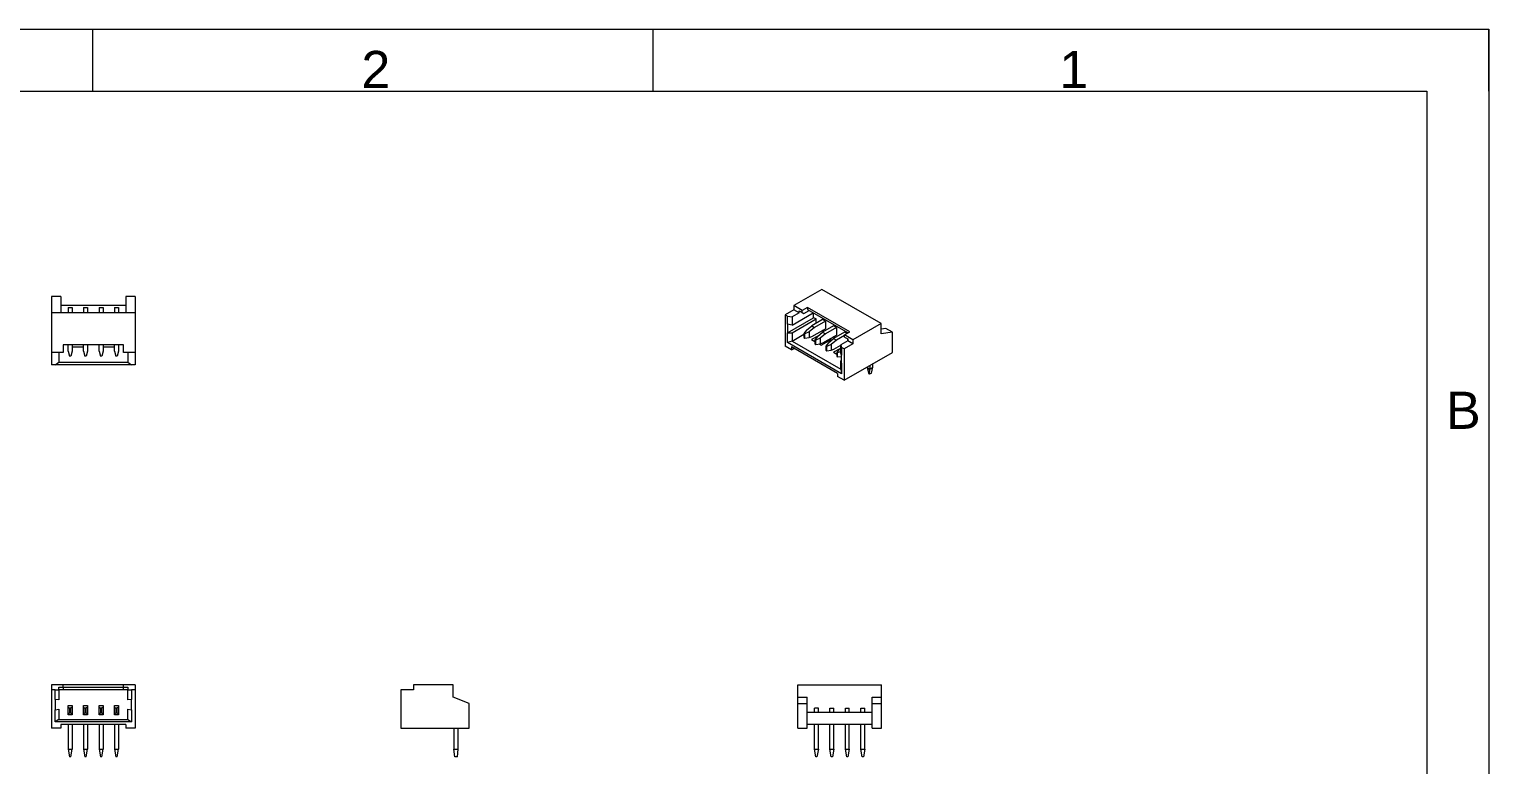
# Model space of a CAD drawing. Header units: millimetres. Extents: x 0 to 180, y 0 to 120.
# Drawn here: x 62.3 to 180, y 60.7 to 120 of the extents above; entities that cross this region are included whole.
import ezdxf

# ---------------------------------------------------------------- set-up
doc = ezdxf.new("R2010")
doc.units = ezdxf.units.MM
doc.layers.add('1', color=7, linetype='Continuous', true_color=0xffffff)
doc.layers.add('256', color=7, linetype='Continuous', true_color=0xffffff)
doc.styles.add('Arial monospaced for SAP', font='Arial monospaced for SAP')

msp = doc.modelspace()

# ---------------------------------------------------------------- linework, layer by layer
at = {"layer": '1', "color": 7, "linetype": 'Continuous', "lineweight": 13}
for p, q in [((126.196555, 99.004847), (123.933813, 97.698452)), ((130.969525, 96.249171), (126.196555, 99.004847)), ((64.052727, 98.427727), (64.052727, 97.127727)), ((64.802727, 98.427727), (64.052727, 98.427727)), ((64.802727, 98.427727), (64.802727, 97.127727)), ((70.052727, 98.427727), (70.052727, 97.127727)), ((70.802727, 98.427727), (70.052727, 98.427727)), ((70.802727, 98.427727), (70.802727, 97.127727)), ((70.802727, 97.127727), (64.052727, 97.127727)), ((64.052727, 97.127727), (64.052727, 93.927727)), ((64.802727, 97.727727), (70.052727, 97.727727)), ((65.392727, 97.546057), (65.392727, 97.127727)), ((65.392727, 97.546057), (65.712727, 97.546057)), ((65.712727, 97.546057), (65.712727, 97.127727)), ((66.642727, 97.546057), (66.642727, 97.127727)), ((66.642727, 97.546057), (66.962727, 97.546057)), ((66.962727, 97.546057), (66.962727, 97.127727)), ((67.892727, 97.546057), (67.892727, 97.127727)), ((67.892727, 97.546057), (68.212727, 97.546057)), ((68.212727, 97.546057), (68.212727, 97.127727)), ((69.142727, 97.546057), (69.142727, 97.127727)), ((69.142727, 97.546057), (69.462727, 97.546057)), ((69.462727, 97.546057), (69.462727, 97.127727)), ((70.802727, 97.127727), (70.802727, 93.927727)), ((123.933813, 97.371854), (123.226706, 96.963605)), ((123.438838, 96.841131), (123.226706, 96.963605)), ((123.226706, 96.963605), (123.226706, 94.432466)), ((123.438838, 96.841131), (123.792391, 96.800306)), ((123.438838, 96.208346), (123.438838, 96.841131)), ((123.438838, 95.514324), (125.524803, 96.718656)), ((124.358077, 97.126905), (123.792391, 96.800306)), ((123.792391, 96.126696), (125.507114, 97.116692)), ((123.792391, 96.800306), (123.792391, 96.126696)), ((123.792391, 95.514324), (125.736935, 96.637007)), ((124.605564, 97.310616), (123.933813, 97.698452)), ((123.933813, 97.698452), (123.933813, 97.371854)), ((124.358077, 97.126905), (123.933813, 97.371854)), ((124.358077, 97.290204), (124.605564, 97.147317)), ((124.358077, 97.126905), (124.358077, 97.290204)), ((125.029828, 97.555565), (124.605564, 97.310616)), ((124.605564, 97.147317), (124.605564, 97.310616)), ((124.605564, 97.147317), (124.746986, 97.065667)), ((124.746986, 97.065667), (125.17125, 97.310616)), ((125.029828, 97.555565), (125.029828, 97.392266)), ((128.459296, 95.575561), (125.029828, 97.555565)), ((125.029828, 97.392266), (128.317831, 95.493937)), ((126.260194, 96.579852), (125.376311, 96.069541)), ((125.524803, 96.718656), (125.524803, 97.106484)), ((125.736935, 96.637007), (125.524803, 96.718656)), ((125.736935, 96.277752), (125.736935, 96.637007)), ((126.486468, 96.449212), (126.260194, 96.579852)), ((123.438838, 96.208346), (123.438838, 95.514324)), ((123.792391, 96.126696), (123.438838, 96.208346)), ((123.438838, 94.71824), (123.438838, 95.514324)), ((123.438838, 95.514324), (123.792391, 95.514324)), ((123.792391, 95.514324), (123.792391, 94.840714)), ((123.792391, 94.840714), (124.74701, 95.391864)), ((124.952047, 95.726613), (124.746986, 95.453087)), ((124.817696, 95.412262), (124.746986, 95.453087)), ((124.746986, 95.453087), (124.746986, 95.126488)), ((125.178321, 95.595973), (124.817696, 95.412262)), ((124.817696, 95.085663), (124.817696, 95.412262)), ((124.952047, 95.726613), (125.376311, 96.069541)), ((125.602585, 95.938902), (125.178321, 95.595973)), ((125.178321, 95.595973), (125.178321, 95.13407)), ((125.376311, 96.069541), (125.602585, 95.938902)), ((125.390453, 95.204055), (126.486468, 95.83684)), ((126.486468, 96.449212), (125.602585, 95.938902)), ((125.83593, 95.216303), (126.260194, 95.559231)), ((126.486468, 95.428592), (126.062204, 95.085663)), ((126.348596, 95.610254), (126.221359, 95.683715)), ((127.144078, 96.069541), (126.260194, 95.559231)), ((126.260194, 95.559231), (126.486468, 95.428592)), ((126.486468, 96.449212), (126.486468, 95.83684)), ((127.370352, 95.938902), (126.486468, 95.428592)), ((127.370352, 95.938902), (127.144078, 96.069541)), ((128.027961, 95.559231), (127.144078, 95.048921)), ((127.370352, 95.938902), (127.370352, 95.32653)), ((128.229487, 95.44288), (128.027961, 95.559231)), ((128.035032, 95.330612), (128.459296, 95.575561)), ((130.969525, 96.249171), (128.706784, 94.942776)), ((131.358434, 95.861335), (130.969524, 95.809519)), ((130.969525, 95.432674), (130.969525, 96.249171)), ((131.888764, 95.555149), (130.969525, 95.432674)), ((131.888764, 95.555149), (131.358434, 95.861335)), ((131.888764, 93.922155), (131.888764, 95.555149)), ((65.002727, 94.527727), (65.002727, 93.927727)), ((69.852727, 94.527727), (65.002727, 94.527727)), ((65.392727, 94.027727), (65.392727, 94.527724)), ((65.712727, 94.527724), (65.712727, 94.027727)), ((65.712737, 94.377727), (66.642718, 94.377727)), ((66.642727, 94.027727), (66.642727, 94.527724)), ((66.962727, 94.527724), (66.962727, 94.027727)), ((67.892727, 94.027727), (67.892727, 94.527724)), ((68.212727, 94.527724), (68.212727, 94.027727)), ((68.212737, 94.377727), (69.142718, 94.377727)), ((69.142727, 94.027727), (69.142727, 94.527724)), ((69.462727, 94.527724), (69.462727, 94.027727)), ((69.852727, 93.927727), (69.852727, 94.527727)), ((123.757036, 94.12628), (123.226706, 94.432466)), ((123.792391, 94.840714), (123.438838, 94.71824)), ((127.787545, 92.207513), (123.438838, 94.71824)), ((123.757036, 94.371229), (123.757036, 94.12628)), ((127.469347, 92.227925), (123.757036, 94.371229)), ((123.757036, 94.12628), (123.969174, 94.248757)), ((123.792391, 94.840714), (127.716834, 92.574936)), ((124.746986, 95.126488), (124.817696, 95.085663)), ((124.817696, 95.085663), (125.178321, 95.13407)), ((125.178321, 95.13407), (125.390453, 95.204055)), ((125.871282, 95.244878), (125.365704, 94.952982)), ((125.365704, 94.952982), (125.630879, 94.799884)), ((125.83593, 95.216303), (125.630869, 94.942776)), ((125.70158, 94.901951), (125.630869, 94.942776)), ((125.630869, 94.942776), (125.630869, 94.616178)), ((125.630869, 94.616178), (125.70158, 94.575353)), ((126.062204, 95.085663), (125.70158, 94.901951)), ((125.70158, 94.575353), (125.70158, 94.901951)), ((125.70158, 94.575353), (126.062204, 94.623759)), ((125.95975, 94.61001), (126.143522, 94.503909)), ((126.062204, 95.085663), (126.062204, 94.623759)), ((126.062204, 94.623759), (126.274336, 94.693745)), ((126.143522, 94.503909), (126.956694, 94.973395)), ((126.274336, 94.693745), (127.370352, 95.32653)), ((126.719814, 94.705992), (126.514753, 94.432466)), ((126.585463, 94.391641), (126.514753, 94.432466)), ((126.514753, 94.432466), (126.514753, 94.105867)), ((126.574847, 94.867256), (126.673848, 94.810097)), ((126.946088, 94.575353), (126.585463, 94.391641)), ((126.585463, 94.065042), (126.585463, 94.391641)), ((126.719814, 94.705992), (127.144078, 95.048921)), ((126.956694, 94.973395), (126.857693, 95.030553)), ((127.370352, 94.918281), (126.946088, 94.575353)), ((126.946088, 94.575353), (126.946088, 94.113449)), ((127.232516, 95.099923), (127.105217, 95.173419)), ((127.639048, 94.224257), (127.133471, 93.932362)), ((127.144078, 95.048921), (127.370352, 94.918281)), ((127.15822, 94.183434), (127.716828, 94.505947)), ((128.035032, 95.302035), (127.370352, 94.918281)), ((127.603697, 94.195682), (127.716836, 94.287131)), ((128.28252, 94.861127), (127.716834, 94.534528)), ((127.716834, 93.860918), (127.716834, 94.534528)), ((127.716834, 94.534528), (127.787545, 94.330404)), ((127.999677, 94.207929), (127.787545, 94.330404)), ((127.787545, 94.330404), (127.787545, 93.697619)), ((128.706784, 94.616178), (127.999677, 94.207929)), ((127.999677, 94.207929), (127.999677, 91.67679)), ((128.035032, 95.167313), (128.035032, 95.330612)), ((128.706784, 94.942776), (128.035032, 95.330612)), ((128.035032, 95.167313), (128.28252, 95.024426)), ((128.254235, 95.040759), (128.254235, 94.8448)), ((128.28252, 95.024426), (128.28252, 94.861127)), ((128.706784, 94.616178), (128.28252, 94.861127)), ((128.706784, 94.942776), (128.706784, 94.616178)), ((64.052727, 93.927727), (64.052727, 92.927727)), ((65.002727, 93.927727), (64.052727, 93.927727)), ((64.352727, 92.927727), (64.652727, 93.127727)), ((64.652727, 93.927727), (64.652727, 93.127727)), ((64.652727, 93.127727), (70.202727, 93.127727)), ((65.392727, 94.027727), (65.502727, 93.627727)), ((65.602727, 93.627727), (65.502727, 93.627727)), ((65.712727, 94.027727), (65.602727, 93.627727)), ((66.642727, 94.027727), (66.752727, 93.627727)), ((66.852727, 93.627727), (66.752727, 93.627727)), ((66.962727, 94.027727), (66.852727, 93.627727)), ((67.892727, 94.027727), (68.002727, 93.627727)), ((68.102727, 93.627727), (68.002727, 93.627727)), ((68.212727, 94.027727), (68.102727, 93.627727)), ((69.142727, 94.027727), (69.252727, 93.627727)), ((69.352727, 93.627727), (69.252727, 93.627727)), ((69.462727, 94.027727), (69.352727, 93.627727)), ((70.802727, 93.927727), (69.852727, 93.927727)), ((70.202727, 93.927727), (70.202727, 93.127727)), ((70.202727, 93.127727), (70.502727, 92.927727)), ((70.802727, 93.927727), (70.802727, 92.927727)), ((126.514753, 94.105867), (126.585463, 94.065042)), ((126.585463, 94.065042), (126.946088, 94.113449)), ((126.946088, 94.113449), (127.15822, 94.183434)), ((127.133471, 93.932362), (127.398646, 93.779263)), ((127.603697, 94.195682), (127.398636, 93.922155)), ((127.398636, 93.922155), (127.398636, 93.595557)), ((127.469347, 93.881331), (127.398636, 93.922155)), ((127.398636, 93.595557), (127.469347, 93.554732)), ((127.716831, 94.007406), (127.469347, 93.881331)), ((127.469347, 93.554732), (127.469347, 93.881331)), ((127.469347, 93.554732), (127.787541, 93.597443)), ((127.787545, 93.697619), (127.716834, 93.860918)), ((127.716834, 93.248546), (127.787567, 93.289383)), ((127.716834, 92.574936), (127.716834, 93.248546)), ((127.716834, 93.248546), (127.787545, 93.003597)), ((127.727517, 93.589389), (127.787543, 93.554733)), ((127.787545, 93.003597), (127.787545, 93.697619)), ((127.999677, 91.67679), (131.888764, 93.922155)), ((64.352727, 92.927727), (64.052727, 92.927727)), ((70.502727, 92.927727), (64.352727, 92.927727)), ((70.802727, 92.927727), (70.502727, 92.927727)), ((127.469347, 92.227925), (127.469347, 91.982976)), ((127.999677, 91.67679), (127.469347, 91.982976)), ((127.716834, 92.574936), (127.787545, 92.207513)), ((127.787545, 93.003597), (127.787545, 92.207513)), ((129.848761, 92.744359), (129.848761, 92.711699)), ((129.848761, 92.711699), (130.075035, 92.58106)), ((129.848761, 92.711699), (129.979576, 92.207513)), ((130.050286, 92.166688), (129.979576, 92.207513)), ((130.050286, 92.166688), (130.075035, 92.58106)), ((130.191708, 92.248337), (130.050286, 92.166688)), ((130.075035, 92.874999), (130.075035, 92.58106)), ((130.075035, 92.58106), (130.322523, 92.723947)), ((130.191708, 92.248337), (130.322523, 92.723947)), ((130.322523, 92.723947), (130.322523, 93.017911)), ((64.052727, 67.109545), (64.052727, 66.709545)), ((65.002727, 67.109545), (64.052727, 67.109545)), ((64.052727, 66.709545), (64.052727, 63.609545)), ((64.352727, 66.709545), (64.052727, 66.709545)), ((64.352727, 66.709545), (64.652727, 66.709545)), ((64.352727, 65.934545), (64.352727, 66.709545)), ((64.652727, 66.709545), (64.652727, 66.909545)), ((64.652727, 66.909545), (65.002727, 66.909545)), ((65.002727, 66.709545), (64.652727, 66.709545)), ((64.652727, 66.709545), (64.652727, 65.884545)), ((69.852727, 67.109545), (65.002727, 67.109545)), ((65.002727, 66.909545), (65.002727, 67.109545)), ((65.002727, 66.909545), (69.852727, 66.909545)), ((65.002727, 66.909545), (65.002727, 66.709545)), ((69.852727, 66.709545), (65.002727, 66.709545)), ((69.852727, 66.909545), (69.852727, 67.109545)), ((70.802727, 67.109545), (69.852727, 67.109545)), ((69.852727, 66.709545), (69.852727, 66.909545)), ((69.852727, 66.909545), (70.202727, 66.909545)), ((70.202727, 66.709545), (69.852727, 66.709545)), ((70.202727, 66.909545), (70.202727, 66.709545)), ((70.202727, 66.709545), (70.502727, 66.709545)), ((70.202727, 65.884545), (70.202727, 66.709545)), ((70.802727, 66.709545), (70.502727, 66.709545)), ((70.502727, 66.709545), (70.502727, 65.934545)), ((70.802727, 67.109545), (70.802727, 66.709545)), ((70.802727, 66.709545), (70.802727, 63.609545)), ((92.241452, 66.709545), (92.241452, 63.609545)), ((93.241452, 66.709545), (92.241452, 66.709545)), ((93.241452, 67.109545), (93.241452, 66.709545)), ((96.441452, 67.109545), (93.241452, 67.109545)), ((96.441452, 66.109545), (96.441452, 67.109545)), ((97.741452, 65.609545), (96.441452, 66.109545)), ((124.253446, 66.109545), (124.253446, 67.109545)), ((124.253446, 67.109545), (131.003446, 67.109545)), ((124.253446, 66.109545), (125.003446, 66.109545)), ((124.253446, 65.609545), (124.253446, 66.109545)), ((125.003446, 65.609545), (125.003446, 66.109545)), ((130.253446, 65.609545), (130.253446, 66.109545)), ((130.253446, 66.109545), (131.003446, 66.109545)), ((131.003446, 66.109545), (131.003446, 67.109545)), ((131.003446, 65.609545), (131.003446, 66.109545)), ((64.352727, 65.934545), (64.352727, 65.084545)), ((64.652727, 65.884545), (64.352727, 65.934545)), ((64.352727, 65.084545), (64.652727, 65.134545)), ((64.352727, 64.109545), (64.352727, 65.084545)), ((64.652727, 65.134545), (64.652727, 64.309545)), ((65.392727, 65.434545), (65.712727, 65.434545)), ((65.392727, 65.314545), (65.392727, 65.434545)), ((65.392727, 64.748831), (65.392727, 65.314545)), ((65.392727, 65.314545), (65.502727, 65.234545)), ((65.502727, 64.834545), (65.392727, 64.748831)), ((65.502727, 65.234545), (65.502727, 64.834545)), ((65.602727, 65.234545), (65.502727, 65.234545)), ((65.502727, 64.834545), (65.602727, 64.834545)), ((65.712727, 65.314545), (65.602727, 65.234545)), ((65.602727, 64.834545), (65.602727, 65.234545)), ((65.602727, 64.834545), (65.712727, 64.748831)), ((65.712727, 65.434545), (65.712727, 65.314545)), ((65.712727, 65.314545), (65.712727, 64.748831)), ((66.642727, 65.434545), (66.962727, 65.434545)), ((66.642727, 65.314545), (66.642727, 65.434545)), ((66.642727, 65.314545), (66.752727, 65.234545)), ((66.642727, 64.748831), (66.642727, 65.314545)), ((66.752727, 64.834545), (66.642727, 64.748831)), ((66.852727, 65.234545), (66.752727, 65.234545)), ((66.752727, 65.234545), (66.752727, 64.834545)), ((66.752727, 64.834545), (66.852727, 64.834545)), ((66.962727, 65.314545), (66.852727, 65.234545)), ((66.852727, 64.834545), (66.852727, 65.234545)), ((66.852727, 64.834545), (66.962727, 64.748831)), ((66.962727, 65.434545), (66.962727, 65.314545)), ((66.962727, 65.314545), (66.962727, 64.748831)), ((67.892727, 65.434545), (68.212727, 65.434545)), ((67.892727, 65.314545), (67.892727, 65.434545)), ((67.892727, 64.748831), (67.892727, 65.314545)), ((67.892727, 65.314545), (68.002727, 65.234545)), ((68.002727, 64.834545), (67.892727, 64.748831)), ((68.002727, 65.234545), (68.002727, 64.834545)), ((68.102727, 65.234545), (68.002727, 65.234545)), ((68.002727, 64.834545), (68.102727, 64.834545)), ((68.212727, 65.314545), (68.102727, 65.234545)), ((68.102727, 64.834545), (68.102727, 65.234545)), ((68.102727, 64.834545), (68.212727, 64.748831)), ((68.212727, 65.434545), (68.212727, 65.314545)), ((68.212727, 65.314545), (68.212727, 64.748831)), ((69.142727, 65.434545), (69.462727, 65.434545)), ((69.142727, 65.314545), (69.142727, 65.434545)), ((69.142727, 64.748831), (69.142727, 65.314545)), ((69.142727, 65.314545), (69.252727, 65.234545)), ((69.252727, 64.834545), (69.142727, 64.748831)), ((69.252727, 65.234545), (69.252727, 64.834545)), ((69.352727, 65.234545), (69.252727, 65.234545)), ((69.252727, 64.834545), (69.352727, 64.834545)), ((69.462727, 65.314545), (69.352727, 65.234545)), ((69.352727, 64.834545), (69.352727, 65.234545)), ((69.352727, 64.834545), (69.462727, 64.748831)), ((69.462727, 65.434545), (69.462727, 65.314545)), ((69.462727, 65.314545), (69.462727, 64.748831)), ((70.502727, 65.934545), (70.202727, 65.884545)), ((70.202727, 65.134545), (70.502727, 65.084545)), ((70.202727, 64.309545), (70.202727, 65.134545)), ((70.502727, 65.084545), (70.502727, 65.934545)), ((70.502727, 65.084545), (70.502727, 64.109545)), ((97.741452, 63.609545), (97.741452, 65.609545)), ((124.253446, 65.609545), (125.003446, 65.609545)), ((124.253446, 63.609545), (124.253446, 65.609545)), ((125.003446, 63.609545), (125.003446, 65.609545)), ((130.253446, 64.884545), (125.003446, 64.884545)), ((125.593446, 64.884545), (125.593446, 65.234545)), ((125.913446, 65.234545), (125.593446, 65.234545)), ((125.913446, 64.884545), (125.913446, 65.234545)), ((126.843446, 64.884545), (126.843446, 65.234545)), ((126.843446, 65.234545), (127.163446, 65.234545)), ((127.163446, 64.884545), (127.163446, 65.234545)), ((128.093446, 64.884545), (128.093446, 65.234545)), ((128.093446, 65.234545), (128.413446, 65.234545)), ((128.413446, 64.884545), (128.413446, 65.234545)), ((129.343446, 64.884545), (129.343446, 65.234545)), ((129.343446, 65.234545), (129.663446, 65.234545)), ((129.663446, 64.884545), (129.663446, 65.234545)), ((130.253446, 63.609545), (130.253446, 65.609545)), ((130.253446, 65.609545), (131.003446, 65.609545)), ((131.003446, 63.609545), (131.003446, 65.609545)), ((64.802727, 63.609545), (64.052727, 63.609545)), ((64.652727, 64.309545), (64.352727, 64.109545)), ((70.502727, 64.109545), (64.352727, 64.109545)), ((64.652727, 64.309545), (70.202727, 64.309545)), ((64.802727, 63.909545), (64.802727, 63.609545)), ((70.052727, 63.909545), (64.802727, 63.909545)), ((65.392727, 64.684545), (65.392727, 64.748831)), ((65.712727, 64.684545), (65.392727, 64.684545)), ((65.392727, 63.909545), (65.392727, 61.909545)), ((65.712727, 64.748831), (65.712727, 64.684545)), ((65.712727, 63.909545), (65.712727, 61.909545)), ((66.642727, 64.684545), (66.642727, 64.748831)), ((66.962727, 64.684545), (66.642727, 64.684545)), ((66.642727, 63.909545), (66.642727, 61.909545)), ((66.962727, 64.748831), (66.962727, 64.684545)), ((66.962727, 63.909545), (66.962727, 61.909545)), ((67.892727, 64.684545), (67.892727, 64.748831)), ((68.212727, 64.684545), (67.892727, 64.684545)), ((67.892727, 63.909545), (67.892727, 61.909545)), ((68.212727, 64.748831), (68.212727, 64.684545)), ((68.212727, 63.909545), (68.212727, 61.909545)), ((69.142727, 64.684545), (69.142727, 64.748831)), ((69.462727, 64.684545), (69.142727, 64.684545)), ((69.142727, 63.909545), (69.142727, 61.909545)), ((69.462727, 64.748831), (69.462727, 64.684545)), ((69.462727, 63.909545), (69.462727, 61.909545)), ((70.052727, 63.909545), (70.052727, 63.609545)), ((70.802727, 63.609545), (70.052727, 63.609545)), ((70.202727, 64.309545), (70.502727, 64.109545)), ((92.241452, 63.609545), (97.741452, 63.609545)), ((96.516452, 63.609545), (96.516452, 61.909545)), ((96.866452, 61.909545), (96.866452, 63.609545)), ((124.253446, 63.609545), (125.003446, 63.609545)), ((130.253446, 63.909545), (125.003446, 63.909545)), ((125.593446, 61.909545), (125.593446, 63.909545)), ((125.913446, 61.909545), (125.913446, 63.909545)), ((126.843446, 61.909545), (126.843446, 63.909545)), ((127.163446, 61.909545), (127.163446, 63.909545)), ((128.093446, 61.909545), (128.093446, 63.909545)), ((128.413446, 61.909545), (128.413446, 63.909545)), ((129.343446, 61.909545), (129.343446, 63.909545)), ((129.663446, 61.909545), (129.663446, 63.909545)), ((130.253446, 63.609545), (131.003446, 63.609545)), ((65.392727, 61.909545), (65.712727, 61.909545)), ((65.392727, 61.909545), (65.502727, 61.309545)), ((65.602727, 61.309545), (65.502727, 61.309545)), ((65.602727, 61.309545), (65.712727, 61.909545)), ((66.642727, 61.909545), (66.752727, 61.309545)), ((66.642727, 61.909545), (66.962727, 61.909545)), ((66.852727, 61.309545), (66.752727, 61.309545)), ((66.852727, 61.309545), (66.962727, 61.909545)), ((67.892727, 61.909545), (68.002727, 61.309545)), ((67.892727, 61.909545), (68.212727, 61.909545)), ((68.102727, 61.309545), (68.002727, 61.309545)), ((68.102727, 61.309545), (68.212727, 61.909545)), ((69.142727, 61.909545), (69.462727, 61.909545)), ((69.142727, 61.909545), (69.252727, 61.309545)), ((69.352727, 61.309545), (69.252727, 61.309545)), ((69.352727, 61.309545), (69.462727, 61.909545)), ((96.516452, 61.909545), (96.866452, 61.909545)), ((96.591452, 61.309545), (96.516452, 61.909545)), ((96.791452, 61.309545), (96.591452, 61.309545)), ((96.791452, 61.309545), (96.866452, 61.909545)), ((125.593446, 61.909545), (125.913446, 61.909545)), ((125.703446, 61.309545), (125.593446, 61.909545)), ((125.803446, 61.309545), (125.703446, 61.309545)), ((125.913446, 61.909545), (125.803446, 61.309545)), ((126.843446, 61.909545), (127.163446, 61.909545)), ((126.953446, 61.309545), (126.843446, 61.909545)), ((127.053446, 61.309545), (126.953446, 61.309545)), ((127.163446, 61.909545), (127.053446, 61.309545)), ((128.203446, 61.309545), (128.093446, 61.909545)), ((128.093446, 61.909545), (128.413446, 61.909545)), ((128.303446, 61.309545), (128.203446, 61.309545)), ((128.413446, 61.909545), (128.303446, 61.309545)), ((129.343446, 61.909545), (129.663446, 61.909545)), ((129.453446, 61.309545), (129.343446, 61.909545)), ((129.553446, 61.309545), (129.453446, 61.309545)), ((129.663446, 61.909545), (129.553446, 61.309545))]:
    msp.add_line(p, q, dxfattribs=at)
at = {"layer": '256', "color": 163, "linetype": 'Continuous', "lineweight": 18}
for p, q in [((0, 120), (180, 120)), ((67.4, 115), (67.4, 120)), ((112.6, 115), (112.6, 120)), ((175, 120), (180, 120)), ((180, 120), (180, 0)), ((180, 115), (180, 120)), ((5, 115), (175, 115)), ((175, 115), (175, 5))]:
    msp.add_line(p, q, dxfattribs=at)

# ---------------------------------------------------------------- texts
at = {"layer": '256', "color": 18, "linetype": 'Continuous', "lineweight": 13, "char_height": 3, "attachment_point": 7, "line_spacing_factor": 1.018261, "style": 'Arial monospaced for SAP'}
for s, insert in [('\\fArial monospaced for SAP|b0|i0;\\W1.0000;2', (89.051497, 115.247962)), ('\\fArial monospaced for SAP|b0|i0;\\W1.0000;1', (145.351497, 115.247962)), ('\\fArial monospaced for SAP|b0|i0;\\W1.0000;B', (176.551497, 87.755125))]:
    msp.add_mtext(s, dxfattribs=dict(at, insert=insert))

doc.saveas('drawing.dxf')
